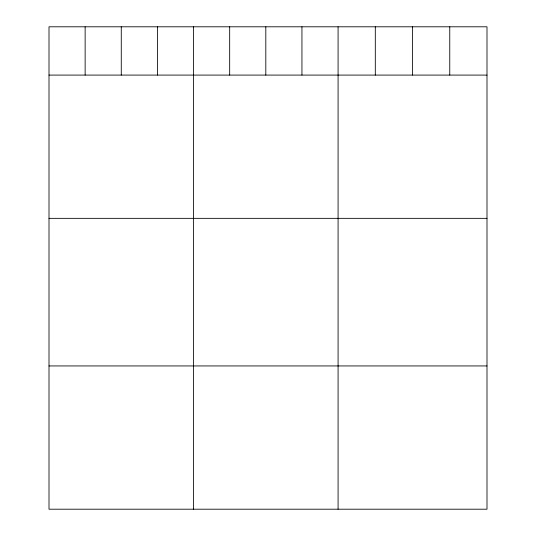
<?xml version="1.0" encoding="UTF-8"?>
<svg xmlns="http://www.w3.org/2000/svg" width="536" height="536" viewBox="0 0 536 536"><rect width="100%" height="100%" fill="white"/><g stroke="black" fill="none" stroke-linecap="round" stroke-linejoin="round"><path stroke-width="0.8" d="M486.996 75.087L486.996 509.2L49.004 509.2L49.004 26.8L486.996 26.8L486.996 75.087L49.004 75.087M49.004 218.346L486.996 218.346M49.004 365.941L486.996 365.941M449.764 26.8L449.764 75.087M412.539 26.8L412.539 75.087M375.307 26.8L375.307 75.087M338.082 26.8L338.082 509.2M301.942 26.8L301.942 75.087M265.809 26.8L265.809 75.087M229.676 26.8L229.676 75.087M193.543 26.8L193.543 509.2M157.41 26.8L157.41 75.087M121.27 26.8L121.27 75.087M85.137 26.8L85.137 75.087"/></g></svg>
